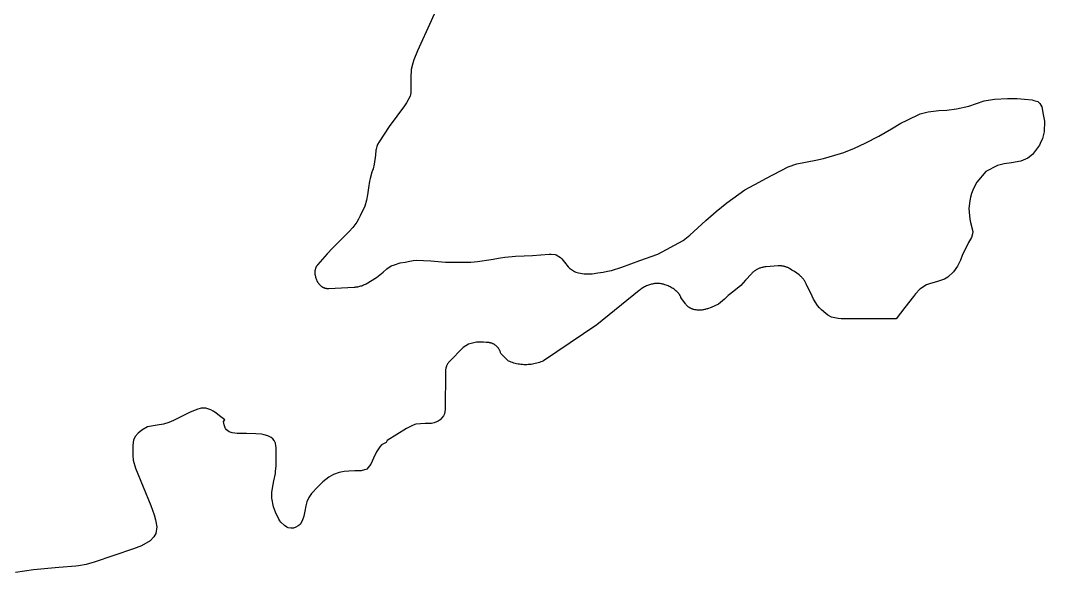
# Model space of a CAD drawing. Header units: millimetres. Extents: x 676447 to 689606, y 7455628 to 7463967.
# Drawn here: x 687327.3 to 687693, y 7459992.9 to 7460189.9 of the extents above; entities that cross this region are included whole.
import ezdxf

# ---------------------------------------------------------------- set-up
doc = ezdxf.new("R2010")
doc.units = ezdxf.units.MM
doc.header["$LTSCALE"] = 0.1
doc.header["$MEASUREMENT"] = 0
doc.layers.add('MUB_QUADRAS', color=7, linetype='Continuous')

msp = doc.modelspace()

# ---------------------------------------------------------------- linework, layer by layer
at = {"layer": 'MUB_QUADRAS', "linetype": 'Continuous'}
msp.add_lwpolyline([(687478.73, 7460200.43), (687473.94, 7460189.7), (687469.15, 7460178.97), (687467.84, 7460175.84), (687467.46, 7460174.66), (687466.89, 7460172.4), (687466.79, 7460171.37), (687466.69, 7460170.33), (687466.66, 7460164.02), (687466.46, 7460162.82), (687465.14, 7460160.46), (687464.42, 7460159.41), (687459, 7460152.06), (687455.37, 7460146.53), (687454.83, 7460145.58), (687454.59, 7460144.91), (687454.29, 7460143.91), (687454.23, 7460143.58), (687454.08, 7460141.84), (687453.68, 7460138.53), (687453.24, 7460136.93), (687452.82, 7460135.68), (687452.18, 7460133.5), (687451.96, 7460132.57), (687451.62, 7460130.09), (687451.28, 7460127.61), (687450.88, 7460125.7), (687450.24, 7460123.63), (687448.68, 7460120.12), (687448.08, 7460118.94), (687447.42, 7460117.86), (687446.73, 7460116.94), (687446.04, 7460116.01), (687444.65, 7460114.51), (687441.71, 7460111.57), (687438.78, 7460108.63), (687436.83, 7460106.57), (687433.53, 7460102.8), (687433.43, 7460102.68), (687433.33, 7460102.56), (687433.24, 7460102.44), (687433.16, 7460102.31), (687433.07, 7460102.18), (687433, 7460102.04), (687432.92, 7460101.91), (687432.85, 7460101.77), (687432.79, 7460101.63), (687432.73, 7460101.48), (687432.68, 7460101.34), (687432.63, 7460101.19), (687432.59, 7460101.04), (687432.55, 7460100.89), (687432.52, 7460100.74), (687432.49, 7460100.59), (687432.47, 7460100.44), (687432.45, 7460100.28), (687432.44, 7460100.13), (687432.43, 7460099.97), (687432.43, 7460099.82), (687432.44, 7460099.67), (687432.45, 7460099.51), (687432.46, 7460099.36), (687432.48, 7460099.2), (687432.51, 7460099.05), (687432.54, 7460098.9), (687432.62, 7460098.58), (687432.7, 7460098.27), (687432.8, 7460097.96), (687432.91, 7460097.65), (687433.03, 7460097.35), (687433.15, 7460097.05), (687433.29, 7460096.75), (687433.36, 7460096.61), (687433.44, 7460096.47), (687433.52, 7460096.34), (687433.6, 7460096.21), (687433.69, 7460096.08), (687433.78, 7460095.95), (687433.88, 7460095.83), (687433.98, 7460095.71), (687434.09, 7460095.59), (687434.2, 7460095.48), (687434.31, 7460095.37), (687434.43, 7460095.27), (687434.55, 7460095.17), (687434.68, 7460095.07), (687434.81, 7460094.98), (687434.94, 7460094.9), (687435.07, 7460094.82), (687435.2, 7460094.74), (687435.34, 7460094.67), (687435.47, 7460094.6), (687435.61, 7460094.54), (687435.75, 7460094.49), (687435.9, 7460094.44), (687436.04, 7460094.39), (687436.19, 7460094.35), (687436.34, 7460094.31), (687436.48, 7460094.28), (687436.63, 7460094.26), (687436.78, 7460094.24), (687436.94, 7460094.22), (687437.09, 7460094.21), (687437.24, 7460094.21), (687437.39, 7460094.21), (687446.43, 7460094.69), (687446.79, 7460094.71), (687447.13, 7460094.75), (687447.48, 7460094.8), (687447.83, 7460094.86), (687448.17, 7460094.93), (687448.51, 7460095.02), (687448.85, 7460095.11), (687449.18, 7460095.22), (687449.51, 7460095.34), (687449.84, 7460095.47), (687450.16, 7460095.61), (687450.48, 7460095.76), (687450.79, 7460095.92), (687454.41, 7460098.16), (687456.8, 7460100.07), (687458.19, 7460101.23), (687459.75, 7460102.25), (687460.84, 7460102.71), (687462.93, 7460103.33), (687464.67, 7460103.67), (687466.41, 7460104.01), (687467.6, 7460104.16), (687468.8, 7460104.3), (687471.22, 7460104.26), (687473.82, 7460104.03), (687476.42, 7460103.8), (687477.75, 7460103.73), (687479.08, 7460103.66), (687483.17, 7460103.65), (687487.26, 7460103.63), (687488.18, 7460103.67), (687490.53, 7460103.85), (687495.37, 7460104.59), (687498.78, 7460105.18), (687500.23, 7460105.39), (687502.87, 7460105.68), (687504.06, 7460105.76), (687507.12, 7460105.86), (687510.19, 7460105.95), (687513.13, 7460106.19), (687516.07, 7460106.42), (687516.78, 7460106.43), (687518.25, 7460106.33), (687518.6, 7460106.22), (687520.11, 7460105.3), (687520.62, 7460104.83), (687521.53, 7460103.63), (687522.9, 7460101.93), (687523.35, 7460101.44), (687525.16, 7460100.29), (687525.6, 7460100.1), (687526.57, 7460099.83), (687528.63, 7460099.5), (687530.54, 7460099.48), (687531.45, 7460099.5), (687533.43, 7460099.78), (687535.42, 7460100.05), (687536.9, 7460100.36), (687538.38, 7460100.67), (687542.1, 7460101.87), (687548.5, 7460104.18), (687554.9, 7460106.49), (687563.95, 7460111.35), (687565.14, 7460112.28), (687566.33, 7460113.21), (687572.1, 7460118.52), (687575.79, 7460121.67), (687579.49, 7460124.81), (687585.99, 7460129.39), (687591.09, 7460132.12), (687593.43, 7460133.49), (687601.42, 7460137.62), (687604.59, 7460138.71), (687611.27, 7460140.04), (687614.03, 7460140.65), (687620.14, 7460142.36), (687621.36, 7460142.78), (687625.1, 7460144.27), (687628.9, 7460146.11), (687633.87, 7460148.6), (687638.36, 7460151.21), (687641.67, 7460153.18), (687643.94, 7460154.34), (687648.6, 7460156.53), (687651.39, 7460157.31), (687655.29, 7460157.68), (687658.12, 7460157.85), (687661.54, 7460158.34), (687665.91, 7460159.33), (687668.69, 7460160.29), (687671.47, 7460161.24), (687675.13, 7460161.79), (687679.75, 7460161.98), (687683.21, 7460161.96), (687685.88, 7460161.73), (687688.55, 7460161.5), (687689.21, 7460161.36), (687690.53, 7460160.95), (687691.32, 7460160.28), (687691.7, 7460159.68), (687691.98, 7460159.01), (687692.53, 7460156.31), (687692.97, 7460153.94), (687692.88, 7460150.07), (687692.25, 7460147.74), (687691.47, 7460145.94), (687691.17, 7460145.34), (687688.64, 7460142), (687687.01, 7460140.75), (687684.55, 7460139.69), (687681.21, 7460139.09), (687678.58, 7460138.69), (687676.17, 7460138.15), (687671.99, 7460135.91), (687668.84, 7460132.18), (687667.85, 7460130.36), (687667.36, 7460129.33), (687666.95, 7460128.07), (687666.54, 7460126.8), (687666.29, 7460125.44), (687665.98, 7460122.71), (687666.05, 7460121.41), (687666.35, 7460118.95), (687666.57, 7460117.79), (687667.32, 7460114.55), (687667.29, 7460113.71), (687666.91, 7460112.44), (687665.78, 7460110.58), (687663.54, 7460106.02), (687662.92, 7460104.36), (687661.85, 7460102.15), (687660.44, 7460100.14), (687658.41, 7460098.26), (687657.2, 7460097.6), (687654.36, 7460096.64), (687652.31, 7460096.05), (687650.85, 7460095.53), (687648.5, 7460093.94), (687646.95, 7460092.3), (687646.16, 7460091.36), (687643.1, 7460087.43), (687639.96, 7460083.4), (687636.68, 7460083.33), (687628.51, 7460083.35), (687620.34, 7460083.37), (687619.34, 7460083.49), (687616.94, 7460084.03), (687615.63, 7460084.68), (687614.83, 7460085.28), (687613.31, 7460086.6), (687612.6, 7460087.31), (687611.94, 7460088.1), (687610.49, 7460090.35), (687609.48, 7460092.5), (687608.11, 7460095.31), (687608.01, 7460095.57), (687607.91, 7460095.83), (687607.79, 7460096.08), (687607.66, 7460096.33), (687607.53, 7460096.58), (687607.39, 7460096.82), (687607.23, 7460097.05), (687607.08, 7460097.28), (687606.91, 7460097.51), (687606.74, 7460097.72), (687606.56, 7460097.94), (687606.37, 7460098.14), (687606.17, 7460098.34), (687605.97, 7460098.54), (687605.76, 7460098.72), (687605.55, 7460098.9), (687605.33, 7460099.08), (687604.5, 7460099.68), (687603.66, 7460100.26), (687602.8, 7460100.81), (687601.92, 7460101.34), (687601.72, 7460101.45), (687601.51, 7460101.56), (687601.29, 7460101.66), (687601.08, 7460101.75), (687600.86, 7460101.84), (687600.64, 7460101.92), (687600.42, 7460101.99), (687600.19, 7460102.05), (687599.96, 7460102.11), (687599.73, 7460102.16), (687599.5, 7460102.2), (687599.27, 7460102.23), (687599.04, 7460102.25), (687598.8, 7460102.27), (687598.57, 7460102.28), (687598.33, 7460102.28), (687598.1, 7460102.27), (687597.86, 7460102.26), (687593.6, 7460101.96), (687593.33, 7460101.93), (687593.06, 7460101.9), (687592.78, 7460101.86), (687592.51, 7460101.81), (687592.25, 7460101.76), (687591.98, 7460101.69), (687591.72, 7460101.61), (687591.46, 7460101.52), (687591.2, 7460101.43), (687590.95, 7460101.33), (687590.7, 7460101.21), (687590.46, 7460101.09), (687590.21, 7460100.96), (687589.98, 7460100.82), (687589.75, 7460100.68), (687589.52, 7460100.52), (687589.3, 7460100.36), (687589.09, 7460100.19), (687588.88, 7460100.01), (687588.67, 7460099.83), (687588.48, 7460099.64), (687588.29, 7460099.44), (687586.2, 7460097.18), (687584.48, 7460095.33), (687582.01, 7460093.29), (687580.03, 7460091.69), (687578.69, 7460090.42), (687576.61, 7460088.62), (687575.3, 7460088.03), (687573.98, 7460087.49), (687572.64, 7460086.99), (687572.36, 7460086.9), (687572.09, 7460086.81), (687571.8, 7460086.74), (687571.52, 7460086.68), (687571.24, 7460086.62), (687570.95, 7460086.58), (687570.66, 7460086.54), (687570.37, 7460086.52), (687570.08, 7460086.5), (687569.79, 7460086.49), (687569.5, 7460086.5), (687569.21, 7460086.51), (687568.92, 7460086.54), (687568.63, 7460086.57), (687568.34, 7460086.61), (687568.06, 7460086.66), (687567.77, 7460086.73), (687567.61, 7460086.77), (687567.44, 7460086.82), (687567.27, 7460086.87), (687567.11, 7460086.93), (687566.95, 7460087), (687566.79, 7460087.07), (687566.63, 7460087.14), (687566.48, 7460087.23), (687566.33, 7460087.31), (687566.18, 7460087.4), (687566.03, 7460087.5), (687565.89, 7460087.6), (687565.76, 7460087.71), (687565.62, 7460087.82), (687565.49, 7460087.94), (687565.36, 7460088.06), (687565.24, 7460088.18), (687565.13, 7460088.31), (687565.01, 7460088.44), (687564.9, 7460088.58), (687564.8, 7460088.72), (687563.13, 7460091.06), (687563.08, 7460091.2), (687563.02, 7460091.35), (687562.95, 7460091.49), (687562.88, 7460091.63), (687562.81, 7460091.77), (687562.73, 7460091.91), (687562.64, 7460092.04), (687562.56, 7460092.17), (687562.46, 7460092.3), (687562.37, 7460092.43), (687562.27, 7460092.55), (687562.16, 7460092.67), (687562.05, 7460092.78), (687561.94, 7460092.89), (687561.64, 7460093.17), (687561.33, 7460093.43), (687561.01, 7460093.68), (687560.69, 7460093.93), (687560.35, 7460094.16), (687560.01, 7460094.38), (687559.66, 7460094.59), (687559.3, 7460094.78), (687558.94, 7460094.97), (687558.57, 7460095.14), (687558.2, 7460095.3), (687557.82, 7460095.45), (687557.43, 7460095.58), (687557.16, 7460095.66), (687556.89, 7460095.74), (687556.61, 7460095.81), (687556.33, 7460095.86), (687556.05, 7460095.91), (687555.77, 7460095.95), (687555.48, 7460095.98), (687555.2, 7460096), (687554.91, 7460096.01), (687554.63, 7460096.01), (687554.34, 7460096), (687554.06, 7460095.98), (687553.77, 7460095.95), (687553.49, 7460095.91), (687553.21, 7460095.87), (687552.93, 7460095.81), (687552.65, 7460095.75), (687552.28, 7460095.65), (687551.92, 7460095.53), (687551.56, 7460095.41), (687551.2, 7460095.27), (687550.85, 7460095.12), (687550.5, 7460094.97), (687550.16, 7460094.79), (687549.83, 7460094.61), (687549.5, 7460094.42), (687549.17, 7460094.22), (687548.86, 7460094), (687548.55, 7460093.78), (687548.25, 7460093.54), (687533.09, 7460081.27), (687514.08, 7460068.42), (687513.61, 7460068.21), (687513.13, 7460068.01), (687512.65, 7460067.84), (687512.16, 7460067.68), (687511.66, 7460067.53), (687511.16, 7460067.41), (687510.65, 7460067.3), (687510.14, 7460067.21), (687509.63, 7460067.13), (687509.12, 7460067.08), (687508.6, 7460067.04), (687508.09, 7460067.02), (687507.57, 7460067.01), (687507.05, 7460067.03), (687506.54, 7460067.06), (687506.02, 7460067.11), (687505.51, 7460067.17), (687505, 7460067.26), (687504.49, 7460067.36), (687503.99, 7460067.48), (687503.49, 7460067.62), (687503, 7460067.77), (687502.51, 7460067.94), (687502.03, 7460068.13), (687501.55, 7460068.33), (687498.82, 7460071.05), (687498.78, 7460071.22), (687498.73, 7460071.38), (687498.68, 7460071.55), (687498.62, 7460071.71), (687498.56, 7460071.87), (687498.49, 7460072.03), (687498.42, 7460072.18), (687498.34, 7460072.34), (687498.25, 7460072.49), (687498.16, 7460072.63), (687498.07, 7460072.78), (687497.97, 7460072.92), (687497.86, 7460073.05), (687497.75, 7460073.19), (687497.64, 7460073.32), (687497.52, 7460073.44), (687497.4, 7460073.56), (687497.27, 7460073.68), (687497.14, 7460073.79), (687497.01, 7460073.9), (687496.87, 7460074), (687496.73, 7460074.1), (687496.59, 7460074.2), (687496.44, 7460074.29), (687496.29, 7460074.37), (687496.13, 7460074.45), (687495.98, 7460074.52), (687495.82, 7460074.59), (687495.66, 7460074.65), (687495.5, 7460074.71), (687495.33, 7460074.76), (687495.17, 7460074.8), (687495, 7460074.84), (687494.83, 7460074.88), (687494.66, 7460074.91), (687494.49, 7460074.93), (687494.32, 7460074.94), (687494.15, 7460074.95), (687493.97, 7460074.96), (687493.8, 7460074.96), (687493.63, 7460074.95), (687492.61, 7460075.05), (687491.39, 7460075.03), (687490.18, 7460075.01), (687487.36, 7460074.39), (687485.36, 7460073.16), (687480.49, 7460068.21), (687480.37, 7460068.06), (687480.25, 7460067.91), (687480.13, 7460067.76), (687480.03, 7460067.6), (687479.92, 7460067.44), (687479.83, 7460067.28), (687479.73, 7460067.11), (687479.65, 7460066.94), (687479.57, 7460066.76), (687479.49, 7460066.59), (687479.43, 7460066.41), (687479.36, 7460066.23), (687479.31, 7460066.05), (687479.26, 7460065.86), (687479.22, 7460065.67), (687479.18, 7460065.49), (687479.15, 7460065.3), (687479.12, 7460065.11), (687479.11, 7460064.92), (687479.09, 7460064.73), (687479.09, 7460064.54), (687478.98, 7460050.98), (687478.68, 7460049.49), (687478.34, 7460048.74), (687477.22, 7460047.39), (687476.45, 7460046.85), (687475.08, 7460046.29), (687474.06, 7460046.09), (687471.84, 7460046), (687470.16, 7460045.97), (687468.55, 7460045.74), (687467.54, 7460045.43), (687465.21, 7460044.28), (687458.21, 7460039.96), (687457.86, 7460039.2), (687456.27, 7460038.43), (687455.64, 7460037.75), (687455.35, 7460037.39), (687454.47, 7460035.96), (687453.43, 7460033.72), (687452.4, 7460031.48), (687451.96, 7460030.87), (687450.97, 7460029.78), (687448.92, 7460029.15), (687446.76, 7460029.12), (687444.6, 7460029.08), (687442.95, 7460028.93), (687441.08, 7460028.52), (687439.16, 7460027.81), (687437.41, 7460026.85), (687435.26, 7460025.23), (687433.49, 7460023.46), (687431.21, 7460021.05), (687430.26, 7460019.68), (687429.62, 7460018.1), (687429.23, 7460016.6), (687428.86, 7460014.78), (687428.49, 7460012.95), (687428.26, 7460012.22), (687427.85, 7460011.11), (687427.14, 7460010.05), (687426.46, 7460009.46), (687425.66, 7460009), (687424.76, 7460008.71), (687423.83, 7460008.64), (687422.9, 7460008.81), (687422.44, 7460009.03), (687421.56, 7460009.6), (687420.35, 7460010.83), (687419.98, 7460011.36), (687419.62, 7460011.89), (687418.44, 7460014.36), (687417.72, 7460016.29), (687417.08, 7460019.4), (687417.06, 7460021.44), (687417.27, 7460022.97), (687417.81, 7460025.57), (687418.36, 7460028.16), (687418.45, 7460028.89), (687418.58, 7460030.98), (687418.62, 7460034.9), (687418.62, 7460037.45), (687418.55, 7460038.08), (687418.38, 7460039.05), (687417.94, 7460040.02), (687417.46, 7460040.59), (687416.83, 7460041.08), (687415.67, 7460041.66), (687414.34, 7460042.03), (687413.42, 7460042.23), (687411.42, 7460042.38), (687408.09, 7460042.44), (687404.76, 7460042.49), (687403.84, 7460042.6), (687402.93, 7460042.7), (687401.88, 7460043.01), (687400.9, 7460043.72), (687400.59, 7460044.23), (687400.46, 7460044.51), (687400.11, 7460045.61), (687399.77, 7460046.71), (687400.25, 7460047.29), (687398.36, 7460048.73), (687397.12, 7460049.83), (687396.19, 7460050.45), (687395.26, 7460050.93), (687393.92, 7460051.36), (687393.49, 7460051.45), (687391.84, 7460051.45), (687390.27, 7460051.05), (687387.72, 7460049.98), (687384.84, 7460048.54), (687381.96, 7460047.1), (687380.27, 7460046.37), (687378.36, 7460045.82), (687376.12, 7460045.48), (687372.74, 7460044.79), (687370.61, 7460043.69), (687369.3, 7460042.58), (687368.3, 7460041.35), (687367.75, 7460040.11), (687367.45, 7460038.26), (687367.47, 7460034.6), (687367.63, 7460032.96), (687368.39, 7460030.09), (687371.16, 7460023.44), (687373.93, 7460016.78), (687375.05, 7460013.45), (687375.52, 7460011.65), (687376.04, 7460009.11), (687375.68, 7460006.78), (687374.98, 7460005.61), (687373.63, 7460004.19), (687370.52, 7460002.36), (687367.73, 7460001.25), (687360.69, 7459998.89), (687353.66, 7459996.53), (687350.8, 7459995.69), (687348.04, 7459995.23), (687347.1, 7459995.12), (687341.05, 7459994.63), (687332.03, 7459993.83), (687325.6, 7459992.86)], dxfattribs=at)

doc.saveas('drawing.dxf')
